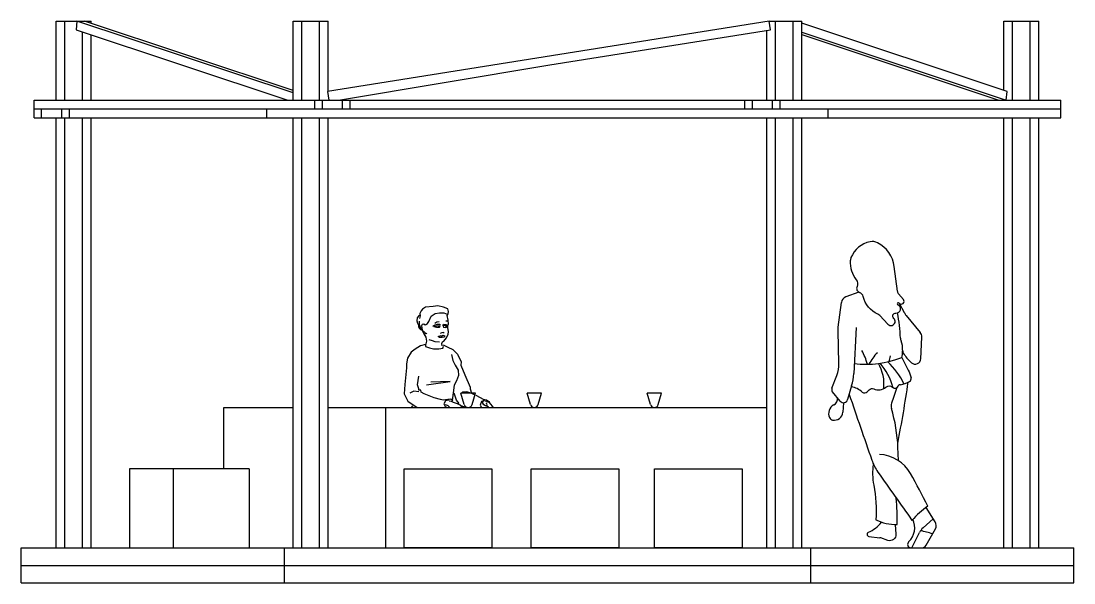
# Model space of a CAD drawing. Header units: metres. Extents: x -67 to 93, y 19 to 51.
# Drawn here: x 33.1 to 93.1, y 19.1 to 51.1 of the extents above; entities that cross this region are included whole.
import ezdxf

# ---------------------------------------------------------------- set-up
doc = ezdxf.new("R2010")
doc.units = ezdxf.units.M
doc.header["$MEASUREMENT"] = 0
doc.layers.add('ANTIKEIMENA', color=4, linetype='Continuous')
doc.layers.add('PROVOLES TOIXON', color=120, linetype='Continuous')

msp = doc.modelspace()

# ---------------------------------------------------------------- linework, layer by layer
at = {"layer": 'ANTIKEIMENA'}
for p, q in [((36.238, 51.131), (36.197, 50.638)), ((48.551, 47.035), (36.238, 51.131)), ((48.551, 47.179), (36.671, 51.131)), ((75.675, 51.129), (50.506, 47.123)), ((75.757, 50.638), (75.675, 51.131)), ((89.237, 47.123), (77.55, 51.01)), ((36.197, 50.638), (48.247, 46.629)), ((63.187, 48.634), (75.757, 50.638)), ((77.55, 50.504), (89.196, 46.629)), ((77.55, 50.36), (88.763, 46.629)), ((51.137, 46.629), (63.187, 48.634)), ((50.506, 47.123), (50.588, 46.629)), ((89.196, 46.629), (89.237, 47.123)), ((33.791, 46.629), (47.05, 46.629)), ((33.791, 45.629), (33.791, 46.629)), ((47.05, 46.629), (79.05, 46.629)), ((49.791, 46.129), (49.791, 46.629)), ((50.224, 46.129), (50.224, 46.629)), ((51.377, 46.129), (51.377, 46.629)), ((51.81, 46.129), (51.81, 46.629)), ((74.291, 46.129), (74.291, 46.629)), ((74.724, 46.129), (74.724, 46.629)), ((75.877, 46.129), (75.877, 46.629)), ((76.31, 46.129), (76.31, 46.629)), ((77.55, 46.629), (90.55, 46.629)), ((90.55, 46.629), (92.189, 46.629)), ((92.189, 46.629), (92.31, 46.629)), ((92.31, 45.629), (92.31, 46.629)), ((33.791, 46.129), (45.999, 46.129)), ((33.791, 45.629), (49.505, 45.629)), ((34.224, 45.629), (34.224, 46.129)), ((35.377, 45.629), (35.377, 46.129)), ((35.81, 45.629), (35.81, 46.129)), ((45.959, 46.129), (49.512, 46.129)), ((47.051, 45.629), (47.051, 46.129)), ((49.505, 45.629), (74.438, 45.629)), ((49.512, 46.129), (74.438, 46.129)), ((74.438, 46.129), (75.654, 46.129)), ((74.438, 45.629), (75.654, 45.629)), ((75.654, 46.129), (76.024, 46.129)), ((75.654, 45.629), (76.024, 45.629)), ((76.024, 46.129), (92.31, 46.129)), ((76.024, 45.629), (92.31, 45.629)), ((79.051, 45.629), (79.051, 46.129)), ((82.991, 35.738), (82.811, 37.147)), ((83.057, 35.591), (83.33, 35.277)), ((56.094, 34.827), (55.926, 34.721)), ((56.529, 34.872), (56.094, 34.827)), ((56.795, 34.907), (56.529, 34.872)), ((57.133, 34.845), (56.795, 34.907)), ((57.372, 34.739), (57.133, 34.845)), ((79.618, 33.696), (79.797, 35.107)), ((83.097, 35.055), (83.38, 34.53)), ((55.624, 34.233), (55.606, 34.065)), ((55.695, 34.322), (55.624, 34.233)), ((55.757, 34.366), (55.695, 34.322)), ((55.793, 34.34), (55.748, 34.189)), ((55.846, 34.632), (55.775, 34.473)), ((55.775, 34.473), (55.793, 34.34)), ((55.926, 34.721), (55.846, 34.632)), ((56.29, 34.029), (56.423, 34.322)), ((56.423, 34.322), (56.645, 34.473)), ((56.645, 34.473), (56.902, 34.508)), ((56.902, 34.508), (57.15, 34.508)), ((57.15, 34.508), (57.328, 34.446)), ((57.328, 34.446), (57.319, 34.393)), ((57.337, 34.366), (57.381, 34.455)), ((57.399, 34.1), (57.337, 34.366)), ((57.417, 34.597), (57.372, 34.739)), ((57.381, 34.455), (57.417, 34.597)), ((81.988, 34.357), (82.453, 33.862)), ((55.606, 34.065), (55.633, 33.923)), ((55.633, 33.923), (55.695, 33.808)), ((55.695, 33.808), (55.704, 33.71)), ((55.704, 33.71), (55.757, 33.621)), ((55.73, 34.038), (55.739, 33.843)), ((55.739, 33.843), (55.81, 33.666)), ((55.757, 33.621), (55.81, 33.568)), ((55.81, 33.666), (55.899, 33.515)), ((55.908, 33.852), (55.864, 33.772)), ((55.864, 33.772), (55.881, 33.657)), ((55.881, 33.657), (55.908, 33.533)), ((55.997, 33.87), (55.908, 33.852)), ((56.077, 33.808), (55.997, 33.87)), ((56.094, 33.825), (56.21, 33.905)), ((56.21, 33.905), (56.29, 34.029)), ((56.636, 33.808), (56.52, 33.763)), ((56.52, 33.763), (56.937, 33.79)), ((56.574, 33.737), (56.733, 33.692)), ((56.636, 33.932), (56.751, 34.003)), ((56.769, 33.852), (56.636, 33.808)), ((56.733, 33.692), (56.902, 33.692)), ((56.751, 34.003), (56.884, 34.02)), ((56.893, 33.843), (56.769, 33.852)), ((56.884, 33.754), (56.822, 33.701)), ((56.937, 33.737), (56.884, 33.754)), ((56.946, 33.808), (56.893, 33.843)), ((56.902, 33.692), (56.937, 33.737)), ((57.079, 33.799), (57.133, 33.861)), ((57.124, 33.772), (57.106, 33.763)), ((57.106, 33.763), (57.124, 33.701)), ((57.301, 33.79), (57.124, 33.772)), ((57.124, 33.701), (57.221, 33.683)), ((57.133, 33.861), (57.266, 33.852)), ((57.221, 33.683), (57.301, 33.692)), ((57.284, 33.754), (57.239, 33.71)), ((57.337, 34.038), (57.257, 34.047)), ((57.266, 33.852), (57.372, 33.808)), ((57.346, 33.745), (57.284, 33.754)), ((57.372, 33.808), (57.301, 33.79)), ((57.301, 33.692), (57.346, 33.745)), ((57.381, 33.994), (57.337, 34.038)), ((57.372, 33.79), (57.408, 33.87)), ((57.372, 33.683), (57.372, 33.79)), ((57.417, 33.426), (57.372, 33.683)), ((57.408, 33.87), (57.399, 34.1)), ((80.639, 33.673), (80.501, 31.05)), ((55.81, 33.568), (55.872, 33.541)), ((55.899, 33.515), (56.006, 33.32)), ((55.908, 33.533), (55.997, 33.453)), ((55.997, 33.453), (56.103, 33.355)), ((56.006, 33.32), (56.112, 33.125)), ((56.085, 33.355), (56.05, 33.267)), ((56.103, 33.355), (56.148, 33.338)), ((56.112, 33.125), (56.148, 32.894)), ((56.148, 33.338), (56.165, 33.364)), ((56.813, 33.16), (56.982, 33.231)), ((56.902, 33.116), (56.813, 33.16)), ((57.053, 33.107), (56.902, 33.116)), ((56.946, 33.346), (57.053, 33.4)), ((56.982, 33.231), (57.035, 33.205)), ((56.991, 33.178), (57.053, 33.169)), ((57.035, 33.205), (57.088, 33.24)), ((57.053, 33.4), (57.133, 33.408)), ((57.15, 33.134), (57.053, 33.107)), ((57.088, 33.24), (57.195, 33.196)), ((57.133, 33.408), (57.115, 33.346)), ((57.195, 33.196), (57.15, 33.134)), ((57.15, 32.894), (57.292, 33.098)), ((57.292, 33.098), (57.381, 33.293)), ((57.381, 33.293), (57.417, 33.426)), ((55.5, 32.437), (55.279, 32.265)), ((55.807, 32.633), (55.5, 32.437)), ((56.089, 32.719), (55.807, 32.633)), ((56.103, 32.664), (56.094, 32.593)), ((56.094, 32.593), (56.334, 32.522)), ((56.148, 32.894), (56.103, 32.664)), ((56.494, 32.912), (56.316, 32.974)), ((56.334, 32.522), (56.547, 32.46)), ((56.645, 32.859), (56.494, 32.912)), ((56.547, 32.46), (56.866, 32.46)), ((56.902, 32.841), (56.645, 32.859)), ((56.866, 32.46), (57.079, 32.495)), ((57.026, 32.77), (57.062, 32.868)), ((57.053, 32.628), (57.026, 32.77)), ((57.062, 32.868), (57.15, 32.894)), ((57.079, 32.495), (57.133, 32.557)), ((57.097, 32.695), (57.367, 32.56)), ((57.133, 32.557), (57.097, 32.593)), ((57.367, 32.56), (57.65, 32.425)), ((57.65, 32.425), (57.92, 32.167)), ((55.07, 31.934), (55.008, 31.602)), ((55.279, 32.265), (55.07, 31.934)), ((57.576, 32.142), (57.65, 31.799)), ((57.92, 32.167), (58.129, 31.713)), ((55.008, 31.381), (54.922, 30.424)), ((55.008, 31.602), (55.008, 31.381)), ((57.65, 31.799), (57.785, 31.529)), ((57.785, 31.529), (57.969, 31.246)), ((57.969, 31.246), (57.981, 30.939)), ((58.129, 31.713), (58.117, 31.529)), ((58.117, 31.529), (58.338, 30.988)), ((55.635, 30.411), (55.709, 30.915)), ((56.163, 30.411), (57.502, 30.608)), ((57.502, 30.608), (56.409, 30.571)), ((57.871, 30.632), (57.736, 30.387)), ((57.981, 30.939), (57.871, 30.632)), ((58.338, 30.988), (58.645, 30.289)), ((79.258, 30.228), (79.532, 30.935)), ((54.922, 30.424), (54.873, 29.908)), ((55.438, 30.043), (55.205, 29.933)), ((55.721, 30.006), (55.438, 30.043)), ((55.709, 30.191), (55.635, 30.411)), ((55.721, 30.117), (55.709, 30.191)), ((55.831, 30.105), (55.721, 30.117)), ((55.844, 29.994), (55.831, 30.105)), ((57.736, 30.387), (57.625, 29.515)), ((58.461, 30.006), (58.227, 29.994)), ((58.682, 29.945), (58.461, 30.006)), ((58.645, 30.289), (58.645, 30.178)), ((58.645, 30.178), (58.719, 29.933)), ((79.728, 29.483), (79.293, 30.01)), ((80.382, 30.348), (80.154, 29.57)), ((81.27, 30.013), (81.384, 30.13)), ((54.873, 29.908), (55.082, 29.479)), ((55.082, 29.479), (55.624, 29.129)), ((56.028, 29.896), (55.844, 29.994)), ((56.593, 29.663), (56.028, 29.896)), ((56.949, 29.577), (56.593, 29.663)), ((57.097, 29.54), (56.949, 29.577)), ((57.379, 29.577), (57.097, 29.54)), ((57.244, 29.503), (57.134, 29.331)), ((57.453, 29.54), (57.244, 29.503)), ((57.551, 29.601), (57.379, 29.577)), ((57.441, 29.503), (57.564, 29.479)), ((57.65, 29.503), (57.551, 29.601)), ((57.564, 29.479), (57.674, 29.417)), ((57.674, 29.417), (57.908, 29.356)), ((57.871, 29.54), (57.723, 29.945)), ((58.018, 29.356), (57.871, 29.54)), ((58.227, 29.994), (58.129, 29.92)), ((58.719, 29.933), (58.916, 29.842)), ((58.963, 29.821), (59.013, 29.798)), ((59.013, 29.798), (59.382, 29.601)), ((59.284, 29.466), (59.222, 29.258)), ((59.48, 29.54), (59.284, 29.466)), ((59.357, 29.479), (59.419, 29.503)), ((59.37, 29.368), (59.357, 29.479)), ((59.382, 29.601), (59.579, 29.552)), ((59.477, 29.506), (59.575, 29.473)), ((59.575, 29.473), (59.714, 29.417)), ((59.579, 29.552), (59.714, 29.466)), ((59.579, 29.368), (59.599, 29.401)), ((59.714, 29.466), (59.738, 29.405)), ((59.714, 29.417), (59.898, 29.196)), ((44.597, 25.629), (44.597, 29.129)), ((44.597, 29.129), (48.551, 29.129)), ((50.551, 29.129), (75.55, 29.129)), ((53.824, 29.129), (53.824, 21.129)), ((55.365, 29.208), (55.285, 29.129)), ((57.134, 29.331), (57.22, 29.184)), ((57.257, 29.282), (57.207, 29.258)), ((57.22, 29.184), (57.336, 29.129)), ((57.392, 29.221), (57.257, 29.282)), ((57.49, 29.129), (57.392, 29.221)), ((57.908, 29.356), (58.055, 29.27)), ((58.055, 29.27), (58.185, 29.129)), ((58.067, 29.258), (58.203, 29.196)), ((58.203, 29.196), (58.35, 29.147)), ((58.35, 29.147), (58.344, 29.129)), ((59.222, 29.258), (59.29, 29.129)), ((59.419, 29.282), (59.37, 29.368)), ((59.517, 29.221), (59.419, 29.282)), ((59.566, 29.221), (59.517, 29.221)), ((59.692, 29.129), (59.566, 29.221)), ((59.603, 29.282), (59.579, 29.368)), ((59.591, 29.208), (59.603, 29.282)), ((59.665, 29.172), (59.653, 29.129)), ((59.898, 29.196), (59.993, 29.129)), ((79.915, 29.393), (79.877, 28.849)), ((83.053, 26.094), (83.024, 26.853)), ((39.228, 25.629), (39.228, 21.129)), ((46.058, 25.629), (39.228, 25.629)), ((41.728, 25.629), (41.728, 21.129)), ((46.058, 25.629), (46.058, 21.129)), ((85.145, 22.601), (84.627, 23.434)), ((82.87, 22.459), (82.905, 21.906)), ((85.035, 22.778), (84.452, 22.262)), ((84.628, 21.276), (85.153, 22.208)), ((83.81, 21.136), (84.247, 21.998))]:
    msp.add_line(p, q, dxfattribs=at)
at = {"layer": 'ANTIKEIMENA', "ltscale": 50}
for p, q in [((58.308, 29.287), (58.117, 29.943)), ((58.942, 29.943), (58.117, 29.943)), ((58.751, 29.287), (58.942, 29.943)), ((62.08, 29.287), (61.888, 29.943)), ((62.714, 29.943), (61.888, 29.943)), ((62.522, 29.287), (62.714, 29.943)), ((68.922, 29.287), (68.73, 29.943)), ((69.556, 29.943), (68.73, 29.943)), ((69.364, 29.287), (69.556, 29.943))]:
    msp.add_line(p, q, dxfattribs=at)
at = {"layer": 'ANTIKEIMENA'}
for points in [[(80.345, 37.658, 0.084182), (80.304, 37.479, 0.18287), (80.644, 36.397, -0.283338), (80.688, 36.013, 0.448165), (80.837, 35.667)], [(80.792, 35.687), (80.05, 35.422, 0.282655), (79.797, 35.107)], [(81.988, 34.357, 0.102796), (81.879, 34.434, -0.239171), (81.04, 35.442)], [(82.453, 33.862, 1.049582), (82.78, 34.2, -0.724707), (82.91, 34.503, 0.865126), (83.019, 34.967)], [(83.38, 34.53, 0.049332), (83.491, 34.365), (84.292, 33.399)], [(79.654, 31.636), (79.608, 33.495, -0.037671), (79.618, 33.696)], [(84.323, 31.9), (84.381, 33.133, 0.186753), (84.292, 33.399)], [(83.234, 31.965), (83.605, 31.25, -0.058164), (83.772, 30.812)], [(81.384, 30.13, -0.309962), (81.642, 30.181, 0.279999), (82.337, 30.278)], [(82.337, 30.278, -0.388449), (82.758, 30.254, 0.513903), (82.982, 30.288)], [(79.367, 29.268, 0.410382), (79.125, 28.543, 0.232949), (79.3, 28.408)], [(81.643, 24.703, -0.066473), (81.765, 22.729, 0.123785), (82.972, 22.46, 0.03216), (82.926, 23.956)], [(81.334, 22.013, 0.770533), (81.368, 21.776), (81.982, 21.704)], [(82.905, 21.906, -0.533602), (82.444, 21.554), (82.041, 21.691)], [(83.758, 21.137), (84.356, 21.122, 0.277321), (84.628, 21.276)]]:
    msp.add_lwpolyline(points, format="xyb", dxfattribs=at)
for points in [[(59.873, 21.129), (54.873, 21.129), (54.873, 25.629), (59.873, 25.629)], [(67.113, 21.129), (62.113, 21.129), (62.113, 25.629), (67.113, 25.629)], [(74.143, 21.129), (69.143, 21.129), (69.143, 25.629), (74.143, 25.629)]]:
    msp.add_lwpolyline(points, close=True, dxfattribs=at)
for centre, radius, start, end in [((81.744, 37.078), 1.515, 101.66328, 157.48135), ((81.567, 37.937), 0.637, 62.9455, 101.66328), ((81.048, 36.922), 1.777, 7.2664, 62.9455), ((80.738, 35.373), 0.309, 12.8609, 71.4651), ((83.267, 35.773), 0.278, 187.2664, 221.0092), ((83.042, 35.024), 0.0615, 41.46, 248.4617), ((83.208, 35.171), 0.161, 221.46, 41.0092), ((72.336, 32.525), 10.843, 2.8914, 10.5542), ((83.634, 33.095), 0.47, 182.8914, 202.4437), ((82.115, 32.468), 1.173, 355.8605, 22.4437), ((81.192, 37.299), 5.712, 263.362, 290.9524), ((78.055, 30.761), 3.327, 14.3806, 29.0304), ((83.78, 30.311), 2.732, 134.98812, 152.09343), ((78.02, 33.238), 4.732, 341.554, 345.524), ((81.843, 32.356), 1.445, 344.3038, 358.7899), ((83.548, 32.364), 0.263, 175.86052, 211.7984), ((85.423, 33.527), 2.47, 211.7984, 228.6152), ((84.003, 31.915), 0.321, 228.6152, 357.33), ((77.837, 31.592), 1.818, 338.8266, 1.4085), ((79.889, 30.455), 2.338, 353.661, 30.244), ((79.412, 29.39), 3.435, 14.9862, 41.0205), ((79.625, 28.688), 4.14, 25.413, 47.193), ((77.436, 31.211), 3.07, 343.676, 357.0018), ((82.968, 31.788), 1.382, 278.223, 301.3713), ((83.591, 30.767), 0.186, 301.3713, 14.1225), ((79.461, 30.149), 0.218, 158.82654, 219.5297), ((80.139, 29.044), 1.28, 48.5355, 79.6416), ((81.122, 30.158), 0.206, 228.5355, 315.5463), ((521.224, -117.477), 462.494, 161.37197, 161.48848), ((83.201, 30.177), 0.245, 98.22294, 153.10994), ((14.015, 40.741), 70.332, 348.8063, 351.6789), ((79.193, 29.611), 0.385, 296.9404, 8.9368), ((79.918, 29.639), 0.246, 219.5297, 343.676), ((1085.241, 373.785), 1062.214, 198.8912, 199.1046), ((79.395, 28.882), 0.483, 258.6425, 356.0855), ((83.124, 29.207), 0.49, 161.48848, 196.2716), ((73.523, 26.405), 9.511, 2.603, 16.2716), ((81.864, 24.297), 2.155, 29.4491, 87.22592), ((85.227, 26.937), 2.205, 182.1938, 182.603), ((84.158, 27.04), 2.781, 199.1046, 214.9663), ((85.05, 25.373), 3.472, 171.19316, 191.1369), ((410.826, 255.489), 401.405, 214.9663, 215.447), ((53.195, 8.11), 35.078, 26.0196, 29.4491), ((87.397, 19.607), 4.724, 124.55312, 139.19918), ((80.591, 23.775), 1.912, 292.8659, 321.7851), ((82.845, 22.28), 1.131, 313.9881, 24.7063), ((85.04, 21.596), 0.889, 131.43243, 153.13974), ((84.817, 22.397), 0.386, 330.5734, 31.8718), ((81.949, 21.418), 0.288, 71.2315, 83.32759), ((83.144, 16.349), 5.874, 71.6491, 78.534), ((83.763, 21.329), 0.192, 133.98809, 268.5742)]:
    msp.add_arc(centre, radius, start, end, dxfattribs=at)
at = {"layer": 'ANTIKEIMENA', "ltscale": 50}
for centre in [(58.53, 29.352), (62.301, 29.352), (69.143, 29.352)]:
    msp.add_arc(centre, 0.231, 196.47743, 343.52257, dxfattribs=at)
at = {"layer": 'PROVOLES TOIXON'}
for p, q in [((35.05, 51.129), (35.55, 51.129)), ((35.05, 46.629), (35.05, 51.129)), ((35.55, 46.629), (35.55, 51.129)), ((35.55, 51.129), (36.55, 51.129)), ((36.55, 51.129), (37.05, 51.129)), ((37.05, 51.005), (37.05, 51.129)), ((48.551, 51.129), (49.051, 51.129)), ((48.551, 46.629), (48.551, 51.129)), ((49.051, 51.129), (50.051, 51.129)), ((49.051, 46.629), (49.051, 51.129)), ((50.051, 51.129), (50.551, 51.129)), ((50.051, 46.629), (50.051, 51.129)), ((50.551, 47.13), (50.551, 51.129)), ((75.675, 51.129), (76.05, 51.129)), ((76.05, 46.629), (76.05, 51.129)), ((76.05, 51.129), (77.193, 51.129)), ((77.05, 51.129), (77.55, 51.129)), ((77.05, 46.629), (77.05, 51.129)), ((77.55, 46.629), (77.55, 51.129)), ((89.05, 51.129), (89.55, 51.129)), ((89.05, 47.185), (89.05, 51.129)), ((89.55, 51.129), (90.55, 51.129)), ((89.55, 46.629), (89.55, 51.129)), ((90.55, 51.129), (91.05, 51.129)), ((90.55, 46.629), (90.55, 51.129)), ((91.05, 46.629), (91.05, 51.129)), ((36.55, 46.629), (36.55, 50.52)), ((75.55, 46.645), (75.55, 50.604)), ((37.05, 46.629), (37.05, 50.354)), ((35.05, 21.129), (35.05, 45.629)), ((35.55, 21.129), (35.55, 45.629)), ((36.55, 21.129), (36.55, 45.629)), ((37.05, 21.129), (37.05, 45.629)), ((48.551, 21.129), (48.551, 45.629)), ((49.051, 21.129), (49.051, 45.629)), ((50.051, 21.129), (50.051, 45.629)), ((50.551, 21.129), (50.551, 45.629)), ((75.55, 21.129), (75.55, 45.629)), ((76.05, 21.129), (76.05, 45.629)), ((77.05, 21.129), (77.05, 45.629)), ((77.55, 21.129), (77.55, 45.629)), ((89.05, 21.129), (89.05, 45.629)), ((89.55, 21.129), (89.55, 45.629)), ((90.55, 21.129), (90.55, 45.629)), ((91.05, 21.129), (91.05, 45.629)), ((33.05, 19.129), (33.05, 21.129)), ((33.05, 21.129), (48.05, 21.129)), ((48.05, 21.129), (78.05, 21.129)), ((48.05, 21.129), (48.05, 19.129)), ((78.05, 19.129), (78.05, 21.129)), ((78.05, 21.129), (93.05, 21.129)), ((93.05, 19.129), (93.05, 21.129)), ((33.05, 20.129), (48.05, 20.129)), ((48.05, 20.129), (78.05, 20.129)), ((78.05, 20.129), (93.05, 20.129)), ((33.05, 19.129), (93.05, 19.129))]:
    msp.add_line(p, q, dxfattribs=at)

doc.saveas('drawing.dxf')
